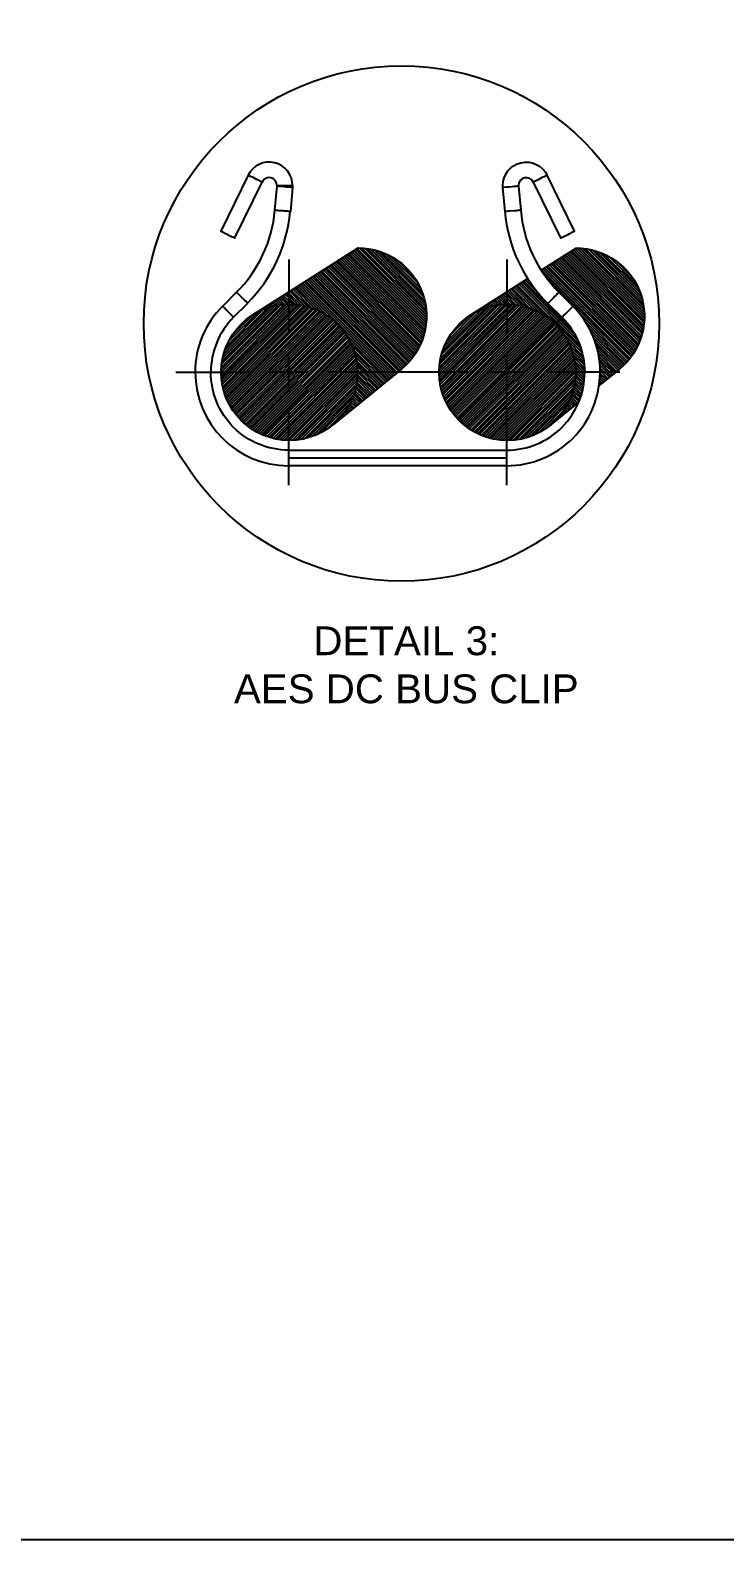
# Model space of a CAD drawing. Header units: feet. Extents: x -9903 to 12307, y -41 to 4121.
# Drawn here: x -233.5 to -209.4, y 10.9 to 63.2 of the extents above; entities that cross this region are included whole.
import ezdxf

# ---------------------------------------------------------------- set-up
doc = ezdxf.new("R2010")
doc.units = ezdxf.units.FT
doc.header["$MEASUREMENT"] = 0
for name, color, linetype in [('PDF_0', 7, 'Continuous'), ('PDF_cable', 1, 'Continuous'), ('XREF', 7, 'Continuous')]:
    doc.layers.add(name, color=color, linetype=linetype)
doc.styles.add('NEI-A', font='arial.ttf')

# ---------------------------------------------------------------- blocks, each defined once
blk = doc.blocks.new('*U25')
at = {"layer": 'Defpoints'}
blk.add_lwpolyline([(0, 23.0106), (26.9091, 23.0106), (26.9091, 0), (0, 0)], close=True, dxfattribs=at)

msp = doc.modelspace()

# ---------------------------------------------------------------- linework, layer by layer
at = {"layer": 'PDF_0', "lineweight": 25}
for p, q in [((-223.832, 51.344), (-225.181, 51.344)), ((-218.292, 51.344), (-223.152, 51.344)), ((-216.268, 51.344), (-217.623, 51.344))]:
    msp.add_line(p, q, dxfattribs=at)
for points in [[(-225.909, 58.18), (-226.857, 56.235), (-226.852, 56.235), (-226.836, 56.225), (-226.805, 56.209), (-226.768, 56.193), (-226.72, 56.167), (-226.668, 56.145), (-226.615, 56.114), (-226.557, 56.093), (-226.51, 56.066), (-226.462, 56.045), (-226.425, 56.024), (-226.394, 56.008), (-226.378, 56.003), (-226.372, 56.003), (-225.424, 57.938), (-225.429, 57.943), (-225.445, 57.948), (-225.498, 57.974), (-225.534, 57.99), (-225.619, 58.032), (-225.714, 58.085), (-225.761, 58.106), (-225.803, 58.127), (-225.84, 58.143), (-225.866, 58.159), (-225.893, 58.17), (-225.903, 58.175)], [(-216.026, 57.938), (-215.077, 56.003), (-215.072, 56.003), (-215.051, 56.008), (-215.024, 56.024), (-214.987, 56.045), (-214.892, 56.093), (-214.84, 56.114), (-214.782, 56.145), (-214.729, 56.167), (-214.687, 56.193), (-214.65, 56.209), (-214.618, 56.225), (-214.603, 56.235), (-214.597, 56.235), (-215.541, 58.18), (-215.546, 58.175), (-215.557, 58.17), (-215.583, 58.159), (-215.609, 58.143), (-215.646, 58.127), (-215.694, 58.106), (-215.736, 58.085), (-215.831, 58.032), (-215.878, 58.011), (-215.952, 57.974), (-215.989, 57.959), (-216.005, 57.948), (-216.02, 57.943)], [(-224.907, 57.822), (-224.37, 57.822), (-224.37, 57.769), (-224.375, 57.758), (-224.375, 57.748), (-224.38, 57.753), (-224.417, 57.753), (-224.454, 57.758), (-224.496, 57.764), (-224.543, 57.769), (-224.591, 57.769), (-224.749, 57.785), (-224.796, 57.785), (-224.833, 57.79), (-224.865, 57.795), (-224.912, 57.795), (-224.912, 57.806), (-224.907, 57.806)], [(-226.415, 53.252), (-225.93, 53.731), (-225.972, 53.774), (-225.998, 53.805), (-226.04, 53.842), (-226.119, 53.921), (-226.162, 53.969), (-226.204, 54.011), (-226.241, 54.042), (-226.299, 54.1), (-226.309, 54.116), (-226.314, 54.121), (-226.794, 53.631), (-226.794, 53.626), (-226.778, 53.615), (-226.757, 53.589), (-226.726, 53.563), (-226.694, 53.526), (-226.647, 53.484), (-226.562, 53.399), (-226.525, 53.357), (-226.488, 53.326), (-226.457, 53.289), (-226.436, 53.273)], [(-215.52, 53.731), (-215.035, 53.252), (-215.014, 53.273), (-214.993, 53.289), (-214.961, 53.326), (-214.924, 53.357), (-214.887, 53.399), (-214.671, 53.615), (-214.655, 53.626), (-214.65, 53.631), (-215.14, 54.121), (-215.145, 54.116), (-215.156, 54.1), (-215.182, 54.074), (-215.209, 54.042), (-215.246, 54.011), (-215.288, 53.969), (-215.33, 53.921), (-215.372, 53.884), (-215.409, 53.842)]]:
    msp.add_lwpolyline(points, close=True, dxfattribs=at)
for points in [[(-216.025, 57.94, 0.805272), (-216.537, 57.822), (-216.537, 57.795), (-216.584, 57.795), (-216.616, 57.79), (-216.658, 57.785), (-216.706, 57.785), (-216.753, 57.779), (-216.859, 57.769), (-216.911, 57.769), (-216.959, 57.764), (-217.032, 57.753), (-217.075, 57.753), (-217.08, 57.748), (-217.08, 57.822, -0.794738), (-215.544, 58.18)], [(-213.707, 51.344, 0.200832), (-214.655, 53.636)], [(-215.035, 53.255, -0.197368), (-214.244, 51.344)], [(-227.748, 51.344, 0.413315), (-224.509, 48.102)], [(-224.509, 48.645, -0.415337), (-227.205, 51.344)]]:
    msp.add_lwpolyline(points, format="xyb", dxfattribs=at)
for points in [[(-224.375, 57.748), (-224.449, 56.915), (-224.454, 56.915), (-224.475, 56.92), (-224.507, 56.92), (-224.549, 56.926), (-224.601, 56.931), (-224.659, 56.936), (-224.712, 56.941), (-224.775, 56.947), (-224.833, 56.947), (-224.886, 56.952), (-224.928, 56.957), (-224.96, 56.962), (-224.986, 56.962), (-224.912, 57.795)], [(-216.537, 57.795), (-216.463, 56.962), (-216.49, 56.962), (-216.526, 56.957), (-216.569, 56.952), (-216.616, 56.947), (-216.674, 56.947), (-216.848, 56.931), (-216.901, 56.926), (-216.943, 56.92), (-216.98, 56.92), (-216.996, 56.915), (-217.001, 56.915), (-217.08, 57.748)], [(-224.507, 55.26), (-224.507, 52.693)], [(-216.943, 55.26), (-216.943, 52.693)], [(-224.507, 50.664), (-224.507, 52.013)], [(-216.943, 50.664), (-216.943, 52.013)], [(-228.423, 51.344), (-225.856, 51.344)], [(-213.027, 51.344), (-215.594, 51.344)], [(-224.507, 47.427), (-224.507, 49.994)], [(-216.943, 47.427), (-216.943, 49.994)], [(-224.507, 48.64), (-216.943, 48.64)], [(-216.943, 48.371), (-224.507, 48.371)], [(-216.943, 48.097), (-224.507, 48.097)]]:
    msp.add_lwpolyline(points, dxfattribs=at)
at = {"layer": 'PDF_0', "color": 9, "lineweight": 25, "true_color": 0xbfbfbf}
msp.add_lwpolyline([(-216.943, 48.64), (-216.943, 51.344), (-215.03, 53.252)], dxfattribs=at)
at = {"layer": 'PDF_0', "lineweight": 25}
msp.add_circle((-220.598, 53.033), 8.937, dxfattribs=at)
for centre, radius, start, end in [((-225.184, 57.824), 0.809, 359.978, 153.88), ((-225.184, 57.824), 0.271, 359.2804, 154.6546), ((-229.532, 57.355), 4.562, 314.8132, 355.0891), ((-229.617, 57.387), 5.184, 315.2527, 354.8199), ((-211.907, 57.355), 5.121, 184.9109, 225.022), ((-211.896, 57.36), 4.583, 184.9658, 224.9725), ((-224.509, 51.341), 3.244, 134.9231, 179.9231), ((-224.541, 51.357), 2.664, 134.7034, 180.3241), ((-216.951, 51.341), 3.239, 270.033, 0.0494), ((-216.94, 51.341), 2.696, 269.8901, 0.1099)]:
    msp.add_arc(centre, radius, start, end, dxfattribs=at)
at = {"layer": 'PDF_cable', "lineweight": 25}
for points in [[(-225.745, 53.341), (-222.093, 55.655, -0.705463), (-220.601, 51.454), (-222.952, 49.536)], [(-215.752, 54.88), (-214.539, 55.65, -0.705463), (-213.042, 51.454), (-213.738, 50.885)]]:
    msp.add_lwpolyline(points, format="xyb", dxfattribs=at)
for points in [[(-222.298, 55.524), (-219.747, 52.978)], [(-222.24, 55.56), (-219.742, 53.057)], [(-222.187, 55.597), (-219.731, 53.141)], [(-222.129, 55.629), (-219.731, 53.231)], [(-222.061, 55.655), (-219.731, 53.32)], [(-221.966, 55.65), (-219.731, 53.415)], [(-221.871, 55.645), (-219.742, 53.51)], [(-221.766, 55.629), (-219.752, 53.615)], [(-221.66, 55.613), (-219.768, 53.721)], [(-221.544, 55.587), (-219.794, 53.837)], [(-221.418, 55.555), (-219.826, 53.963)], [(-221.286, 55.513), (-219.873, 54.1)], [(-214.74, 55.524), (-212.194, 52.972)], [(-214.687, 55.555), (-212.183, 53.057)], [(-214.629, 55.592), (-212.178, 53.141)], [(-214.571, 55.629), (-212.173, 53.225)], [(-214.508, 55.65), (-212.173, 53.315)], [(-214.413, 55.645), (-212.173, 53.41)], [(-214.313, 55.639), (-212.183, 53.51)], [(-214.213, 55.629), (-212.194, 53.61)], [(-214.102, 55.608), (-212.21, 53.721)], [(-213.986, 55.587), (-212.236, 53.837)], [(-213.865, 55.55), (-212.268, 53.958)], [(-213.728, 55.508), (-212.315, 54.095)], [(-223.131, 54.996), (-220.121, 51.987)], [(-223.073, 55.033), (-220.084, 52.039)], [(-223.02, 55.065), (-220.047, 52.097)], [(-222.962, 55.102), (-220.016, 52.155)], [(-222.909, 55.139), (-219.984, 52.213)], [(-222.852, 55.17), (-219.958, 52.277)], [(-222.799, 55.207), (-219.926, 52.34)], [(-222.741, 55.244), (-219.9, 52.403)], [(-222.688, 55.276), (-219.873, 52.466)], [(-222.63, 55.313), (-219.852, 52.535)], [(-222.577, 55.35), (-219.831, 52.603)], [(-222.519, 55.386), (-219.81, 52.672)], [(-222.461, 55.418), (-219.789, 52.746)], [(-222.409, 55.455), (-219.773, 52.82)], [(-222.351, 55.492), (-219.763, 52.899)], [(-221.133, 55.45), (-219.931, 54.253)], [(-220.949, 55.36), (-220.021, 54.432)], [(-220.701, 55.197), (-220.184, 54.68)], [(-215.572, 54.991), (-212.563, 51.981)], [(-215.52, 55.028), (-212.526, 52.039)], [(-215.462, 55.065), (-212.494, 52.092)], [(-215.409, 55.102), (-212.463, 52.15)], [(-215.351, 55.133), (-212.431, 52.213)], [(-215.298, 55.17), (-212.399, 52.271)], [(-215.24, 55.207), (-212.373, 52.335)], [(-215.182, 55.239), (-212.341, 52.398)], [(-215.13, 55.276), (-212.32, 52.466)], [(-215.072, 55.313), (-212.294, 52.53)], [(-215.019, 55.344), (-212.273, 52.598)], [(-214.961, 55.381), (-212.252, 52.672)], [(-214.908, 55.418), (-212.236, 52.746)], [(-214.85, 55.45), (-212.22, 52.82)], [(-214.798, 55.487), (-212.204, 52.893)], [(-213.575, 55.444), (-212.378, 54.248)], [(-213.396, 55.355), (-212.468, 54.427)], [(-213.143, 55.197), (-212.626, 54.68)], [(-223.964, 54.469), (-220.791, 51.296)], [(-223.911, 54.506), (-220.743, 51.338)], [(-223.853, 54.538), (-220.69, 51.381)], [(-223.8, 54.575), (-220.643, 51.418)], [(-223.742, 54.612), (-220.59, 51.46)], [(-223.684, 54.643), (-220.543, 51.502)], [(-223.632, 54.68), (-220.495, 51.544)], [(-223.574, 54.717), (-220.448, 51.586)], [(-223.521, 54.749), (-220.406, 51.634)], [(-223.463, 54.786), (-220.358, 51.681)], [(-223.41, 54.822), (-220.316, 51.728)], [(-223.352, 54.854), (-220.274, 51.776)], [(-223.3, 54.891), (-220.232, 51.829)], [(-223.242, 54.928), (-220.195, 51.881)], [(-223.189, 54.96), (-220.158, 51.934)], [(-218.192, 53.336), (-216.21, 54.591)], [(-216.405, 54.464), (-214.571, 52.63)], [(-216.353, 54.501), (-214.708, 52.856)], [(-216.295, 54.538), (-215.815, 54.053)], [(-216.242, 54.569), (-216.11, 54.438)], [(-215.741, 54.886), (-212.679, 51.823)], [(-215.683, 54.923), (-212.637, 51.876)], [(-215.63, 54.96), (-212.6, 51.929)], [(-215.594, 54.649), (-212.716, 51.776)], [(-224.744, 53.974), (-224.475, 53.705), (-226.847, 51.338)], [(-224.796, 53.942), (-224.565, 53.705)], [(-224.686, 54.011), (-224.38, 53.705)], [(-224.633, 54.048), (-224.285, 53.7)], [(-224.575, 54.079), (-224.185, 53.689)], [(-224.522, 54.116), (-224.074, 53.673)], [(-224.464, 54.153), (-223.964, 53.652)], [(-224.412, 54.185), (-223.842, 53.621)], [(-224.354, 54.222), (-223.711, 53.579)], [(-224.296, 54.259), (-223.563, 53.521)], [(-224.243, 54.29), (-223.389, 53.442)], [(-224.185, 54.327), (-223.168, 53.31)], [(-224.132, 54.364), (-220.943, 51.175)], [(-224.074, 54.396), (-220.891, 51.217)], [(-224.022, 54.432), (-220.843, 51.254)], [(-217.185, 53.974), (-216.916, 53.705), (-219.288, 51.333)], [(-217.243, 53.937), (-217.006, 53.705)], [(-217.133, 54.006), (-216.827, 53.7)], [(-217.075, 54.042), (-216.727, 53.695)], [(-217.017, 54.079), (-216.627, 53.684)], [(-216.964, 54.111), (-216.521, 53.668)], [(-216.906, 54.148), (-216.405, 53.647)], [(-216.853, 54.185), (-216.284, 53.615)], [(-216.795, 54.222), (-216.152, 53.573)], [(-216.743, 54.253), (-216.005, 53.521)], [(-216.685, 54.29), (-215.836, 53.436)], [(-216.632, 54.327), (-215.615, 53.31)], [(-216.574, 54.359), (-214.371, 52.155)], [(-216.521, 54.396), (-214.418, 52.292)], [(-216.463, 54.432), (-214.481, 52.451)], [(-224.57, 53.705), (-226.847, 51.428)], [(-224.385, 53.705), (-226.842, 51.249)], [(-224.301, 53.7), (-226.842, 51.165)], [(-224.665, 53.7), (-226.836, 51.523)], [(-224.217, 53.695), (-226.831, 51.08)], [(-224.765, 53.689), (-226.831, 51.628)], [(-224.138, 53.684), (-226.82, 51.001)], [(-224.87, 53.673), (-226.815, 51.734)], [(-224.059, 53.668), (-226.81, 50.922)], [(-224.986, 53.652), (-226.794, 51.844)], [(-223.985, 53.652), (-226.794, 50.843)], [(-223.911, 53.637), (-226.778, 50.769)], [(-225.102, 53.626), (-226.763, 51.966)], [(-223.837, 53.621), (-226.757, 50.701)], [(-223.769, 53.6), (-226.736, 50.627)], [(-225.234, 53.584), (-226.72, 52.097)], [(-223.7, 53.573), (-226.715, 50.564)], [(-223.632, 53.552), (-226.689, 50.495)], [(-225.382, 53.531), (-226.668, 52.24)], [(-223.568, 53.526), (-226.662, 50.432)], [(-223.505, 53.494), (-226.636, 50.369)], [(-223.442, 53.468), (-226.604, 50.305)], [(-225.545, 53.452), (-226.594, 52.408)], [(-223.384, 53.436), (-226.578, 50.242)], [(-223.326, 53.405), (-226.546, 50.184)], [(-225.635, 53.41), (-225.629, 53.41)], [(-225.577, 53.447), (-225.571, 53.442)], [(-225.519, 53.484), (-225.508, 53.473)], [(-225.466, 53.515), (-225.45, 53.5)], [(-225.408, 53.552), (-225.387, 53.526)], [(-225.355, 53.589), (-225.318, 53.552)], [(-225.297, 53.626), (-225.255, 53.579)], [(-225.244, 53.658), (-225.187, 53.6)], [(-225.187, 53.695), (-225.113, 53.621)], [(-225.134, 53.731), (-225.044, 53.642)], [(-225.076, 53.763), (-224.97, 53.658)], [(-225.023, 53.8), (-224.891, 53.673)], [(-224.965, 53.837), (-224.812, 53.684)], [(-224.907, 53.868), (-224.733, 53.695)], [(-224.854, 53.905), (-224.649, 53.7)], [(-217.011, 53.7), (-219.288, 51.428)], [(-216.832, 53.7), (-219.288, 51.244)], [(-216.743, 53.7), (-219.283, 51.159)], [(-217.106, 53.695), (-219.283, 51.523)], [(-217.206, 53.689), (-219.273, 51.623)], [(-216.658, 53.689), (-219.273, 51.075)], [(-216.579, 53.679), (-219.262, 50.996)], [(-217.312, 53.673), (-219.257, 51.728)], [(-216.5, 53.668), (-219.251, 50.917)], [(-217.428, 53.652), (-219.236, 51.839)], [(-216.426, 53.652), (-219.236, 50.843)], [(-216.353, 53.637), (-219.22, 50.769)], [(-217.549, 53.621), (-219.204, 51.96)], [(-216.279, 53.615), (-219.199, 50.695)], [(-216.21, 53.594), (-219.178, 50.627)], [(-217.676, 53.579), (-219.167, 52.092)], [(-216.142, 53.573), (-219.157, 50.558)], [(-216.078, 53.547), (-219.13, 50.49)], [(-217.823, 53.526), (-219.109, 52.24)], [(-216.01, 53.521), (-219.104, 50.427)], [(-215.947, 53.494), (-219.078, 50.363)], [(-215.889, 53.463), (-219.051, 50.3)], [(-217.992, 53.452), (-219.035, 52.403)], [(-215.825, 53.436), (-219.02, 50.242)], [(-215.767, 53.405), (-218.988, 50.184)], [(-218.076, 53.41), (-218.071, 53.405)], [(-218.018, 53.447), (-218.013, 53.436)], [(-217.965, 53.478), (-217.955, 53.468)], [(-217.907, 53.515), (-217.892, 53.5)], [(-217.855, 53.552), (-217.828, 53.526)], [(-217.797, 53.584), (-217.76, 53.552)], [(-217.744, 53.621), (-217.697, 53.573)], [(-217.686, 53.658), (-217.628, 53.594)], [(-217.628, 53.689), (-217.56, 53.615)], [(-217.575, 53.726), (-217.486, 53.637)], [(-217.517, 53.763), (-217.412, 53.652)], [(-217.465, 53.795), (-217.333, 53.668)], [(-217.407, 53.832), (-217.259, 53.679)], [(-217.354, 53.868), (-217.175, 53.689)], [(-217.296, 53.9), (-217.09, 53.7)], [(-214.471, 53.436), (-212.758, 51.723)], [(-223.268, 53.373), (-226.51, 50.126)], [(-223.21, 53.336), (-226.478, 50.073)], [(-225.756, 53.331), (-226.473, 52.619)], [(-223.157, 53.299), (-226.441, 50.015)], [(-223.105, 53.262), (-226.404, 49.963)], [(-223.052, 53.225), (-226.362, 49.91)], [(-222.999, 53.183), (-226.325, 49.863)], [(-222.952, 53.146), (-226.283, 49.81)], [(-222.899, 53.104), (-226.241, 49.762)], [(-222.852, 53.057), (-226.199, 49.715)], [(-222.809, 53.015), (-226.151, 49.668)], [(-222.762, 52.967), (-226.109, 49.625)], [(-222.72, 52.92), (-226.061, 49.583)], [(-215.709, 53.368), (-218.956, 50.126)], [(-215.651, 53.336), (-218.919, 50.068)], [(-218.203, 53.331), (-218.914, 52.614)], [(-215.599, 53.299), (-218.883, 50.015)], [(-215.546, 53.262), (-218.846, 49.963)], [(-215.493, 53.22), (-218.809, 49.91)], [(-215.441, 53.183), (-218.767, 49.857)], [(-215.393, 53.141), (-218.724, 49.81)], [(-215.346, 53.099), (-218.682, 49.757)], [(-215.298, 53.057), (-218.64, 49.71)], [(-215.251, 53.009), (-218.598, 49.668)], [(-215.203, 52.967), (-218.55, 49.62)], [(-215.161, 52.92), (-218.503, 49.578)], [(-214.213, 53.088), (-212.8, 51.676)], [(-222.678, 52.872), (-226.009, 49.536)], [(-222.635, 52.825), (-225.961, 49.499)], [(-222.599, 52.772), (-225.909, 49.457)], [(-222.556, 52.719), (-225.856, 49.42)], [(-222.519, 52.667), (-225.803, 49.383)], [(-222.483, 52.609), (-225.751, 49.346)], [(-222.451, 52.556), (-225.693, 49.309)], [(-222.414, 52.498), (-225.635, 49.278)], [(-222.382, 52.44), (-225.577, 49.246)], [(-222.356, 52.377), (-225.519, 49.214)], [(-222.509, 52.651), (-220.991, 51.133)], [(-222.382, 52.43), (-221.044, 51.091)], [(-215.119, 52.867), (-218.456, 49.536)], [(-215.077, 52.82), (-218.403, 49.494)], [(-215.04, 52.767), (-218.355, 49.457)], [(-215.003, 52.714), (-218.303, 49.415)], [(-214.961, 52.661), (-218.25, 49.378)], [(-214.929, 52.609), (-218.192, 49.341)], [(-214.892, 52.551), (-218.139, 49.309)], [(-214.861, 52.493), (-218.081, 49.272)], [(-214.829, 52.435), (-218.018, 49.241)], [(-214.798, 52.377), (-217.96, 49.214)], [(-214.956, 52.651), (-214.334, 52.029)], [(-214.824, 52.43), (-214.302, 51.908)], [(-214.081, 52.867), (-212.847, 51.628)], [(-213.996, 52.688), (-212.89, 51.586)], [(-213.928, 52.53), (-212.937, 51.544)], [(-213.875, 52.387), (-212.984, 51.497)], [(-222.324, 52.319), (-225.455, 49.188)], [(-222.298, 52.256), (-225.392, 49.162)], [(-222.272, 52.187), (-225.329, 49.135)], [(-222.245, 52.124), (-225.26, 49.109)], [(-222.224, 52.055), (-225.192, 49.088)], [(-221.191, 50.969), (-222.203, 51.981), (-225.123, 49.067)], [(-222.187, 51.913), (-225.049, 49.046)], [(-222.166, 51.839), (-224.976, 49.03)], [(-222.298, 52.261), (-221.091, 51.054)], [(-222.245, 52.113), (-221.144, 51.012)], [(-222.172, 51.86), (-221.244, 50.927)], [(-214.766, 52.314), (-217.897, 49.183)], [(-214.74, 52.25), (-217.834, 49.156)], [(-214.713, 52.187), (-217.77, 49.13)], [(-214.692, 52.119), (-217.702, 49.104)], [(-214.666, 52.05), (-217.633, 49.083)], [(-214.645, 51.981), (-217.565, 49.061)], [(-214.629, 51.908), (-217.496, 49.046)], [(-214.613, 51.834), (-217.423, 49.025)], [(-214.745, 52.256), (-214.281, 51.797)], [(-214.687, 52.108), (-214.265, 51.686)], [(-214.645, 51.976), (-214.255, 51.586)], [(-214.613, 51.855), (-214.249, 51.486)], [(-213.833, 52.256), (-213.037, 51.46)], [(-213.801, 52.129), (-213.085, 51.418)], [(-213.775, 52.013), (-213.137, 51.375)], [(-213.749, 51.902), (-213.185, 51.333)], [(-222.15, 51.76), (-224.902, 49.014)], [(-222.14, 51.686), (-224.823, 49.003)], [(-222.129, 51.602), (-224.744, 48.993)], [(-222.124, 51.523), (-224.659, 48.982)], [(-222.119, 51.433), (-224.575, 48.977)], [(-222.114, 51.344), (-224.485, 48.977)], [(-222.15, 51.744), (-221.291, 50.89)], [(-222.135, 51.639), (-221.344, 50.848)], [(-222.124, 51.539), (-221.391, 50.806)], [(-222.119, 51.439), (-221.444, 50.769)], [(-222.114, 51.349), (-221.492, 50.727)], [(-214.597, 51.76), (-217.343, 49.009)], [(-214.581, 51.681), (-217.264, 48.998)], [(-214.571, 51.602), (-217.185, 48.988)], [(-214.566, 51.518), (-217.101, 48.982)], [(-214.56, 51.433), (-217.017, 48.977)], [(-214.26, 51.043), (-214.56, 51.344), (-216.927, 48.972)], [(-214.592, 51.744), (-214.244, 51.391)], [(-214.576, 51.634), (-214.244, 51.302)], [(-214.566, 51.533), (-214.244, 51.212)], [(-214.56, 51.439), (-214.249, 51.128)], [(-213.733, 51.792), (-213.237, 51.296)], [(-213.722, 51.692), (-213.285, 51.254)], [(-213.712, 51.591), (-213.338, 51.212)], [(-213.707, 51.491), (-213.385, 51.17)], [(-213.707, 51.402), (-213.438, 51.133)], [(-213.707, 51.307), (-213.485, 51.091)], [(-222.119, 51.254), (-224.391, 48.977)], [(-222.124, 51.159), (-224.296, 48.982)], [(-222.135, 51.054), (-224.196, 48.993)], [(-222.145, 50.948), (-224.09, 49.009)], [(-222.172, 50.838), (-223.974, 49.03)], [(-222.166, 50.854), (-221.792, 50.479)], [(-222.15, 50.933), (-221.745, 50.521)], [(-222.14, 51.006), (-221.692, 50.564)], [(-222.129, 51.091), (-221.644, 50.606)], [(-222.119, 51.259), (-221.544, 50.685)], [(-222.119, 51.17), (-221.592, 50.643)], [(-214.56, 51.249), (-216.837, 48.977)], [(-214.566, 51.154), (-216.737, 48.982)], [(-214.576, 51.054), (-216.637, 48.993)], [(-214.592, 50.948), (-216.532, 49.003)], [(-214.613, 50.832), (-216.421, 49.03)], [(-214.608, 50.854), (-214.35, 50.59)], [(-214.592, 50.927), (-214.328, 50.664)], [(-214.581, 51.006), (-214.313, 50.732)], [(-214.571, 51.085), (-214.297, 50.811)], [(-214.566, 51.17), (-214.281, 50.885)], [(-214.56, 51.254), (-214.271, 50.964)], [(-213.728, 50.964), (-213.685, 50.927)], [(-213.717, 51.049), (-213.638, 50.969)], [(-213.712, 51.133), (-213.585, 51.006)], [(-213.707, 51.222), (-213.538, 51.049)], [(-222.198, 50.716), (-223.858, 49.061)], [(-222.24, 50.585), (-223.726, 49.098)], [(-222.293, 50.442), (-223.579, 49.156)], [(-222.372, 50.274), (-223.416, 49.23)], [(-222.351, 50.311), (-222.193, 50.152)], [(-222.324, 50.374), (-222.145, 50.195)], [(-222.293, 50.437), (-222.093, 50.237)], [(-222.266, 50.5), (-222.045, 50.279)], [(-222.245, 50.569), (-221.992, 50.316)], [(-222.224, 50.637), (-221.945, 50.358)], [(-222.203, 50.706), (-221.892, 50.4)], [(-222.182, 50.78), (-221.845, 50.442)], [(-214.639, 50.716), (-216.3, 49.056)], [(-214.682, 50.585), (-216.168, 49.098)], [(-214.734, 50.437), (-216.026, 49.151)], [(-214.813, 50.274), (-215.857, 49.23)], [(-215.398, 49.531), (-214.45, 50.305)], [(-214.792, 50.311), (-214.634, 50.152)], [(-214.766, 50.374), (-214.587, 50.195)], [(-214.74, 50.437), (-214.534, 50.232)], [(-214.713, 50.5), (-214.487, 50.274)], [(-214.687, 50.569), (-214.439, 50.321)], [(-214.666, 50.637), (-214.418, 50.384)], [(-214.645, 50.706), (-214.392, 50.453)], [(-214.624, 50.774), (-214.371, 50.521)], [(-222.493, 50.063), (-223.199, 49.351)], [(-222.714, 49.768), (-222.693, 49.747)], [(-222.672, 49.815), (-222.646, 49.789)], [(-222.63, 49.868), (-222.593, 49.831)], [(-222.593, 49.915), (-222.546, 49.868)], [(-222.551, 49.968), (-222.493, 49.91)], [(-222.514, 50.026), (-222.446, 49.952)], [(-222.483, 50.079), (-222.393, 49.994)], [(-222.446, 50.137), (-222.346, 50.031)], [(-222.414, 50.195), (-222.293, 50.073)], [(-222.382, 50.253), (-222.245, 50.116)], [(-214.935, 50.058), (-215.646, 49.351)], [(-215.156, 49.768), (-215.135, 49.747)], [(-215.114, 49.815), (-215.087, 49.784)], [(-215.077, 49.863), (-215.035, 49.826)], [(-215.035, 49.915), (-214.987, 49.868)], [(-214.998, 49.968), (-214.935, 49.905)], [(-214.961, 50.021), (-214.887, 49.947)], [(-214.924, 50.073), (-214.834, 49.989)], [(-214.887, 50.131), (-214.787, 50.031)], [(-214.856, 50.189), (-214.734, 50.068)], [(-214.824, 50.247), (-214.687, 50.11)], [(-222.894, 49.589), (-222.894, 49.583)], [(-222.846, 49.631), (-222.841, 49.625)], [(-222.804, 49.673), (-222.794, 49.668)], [(-222.757, 49.72), (-222.746, 49.704)], [(-215.34, 49.583), (-215.335, 49.583)], [(-215.293, 49.625), (-215.288, 49.62)], [(-215.246, 49.673), (-215.235, 49.662)], [(-215.203, 49.72), (-215.188, 49.704)]]:
    msp.add_lwpolyline(points, dxfattribs=at)
for centre in [(-224.483, 51.346), (-216.924, 51.341)]:
    msp.add_circle(centre, 2.364, dxfattribs=at)

# ---------------------------------------------------------------- block references
at = {"layer": 'Defpoints', "xscale": 8, "yscale": 8, "zscale": 8}
msp.add_blockref('*U25', (-327.28, 10.856), dxfattribs=at)

# ---------------------------------------------------------------- texts
at = {"layer": 'XREF', "insert": (-220.428, 42.534), "char_height": 1, "attachment_point": 2, "style": 'NEI-A'}
msp.add_mtext_dynamic_manual_height_columns('DETAIL 3:\\PAES DC BUS CLIP', width=15.97038, gutter_width=0.547, heights=[3.523], dxfattribs=at)

doc.saveas('drawing.dxf')
